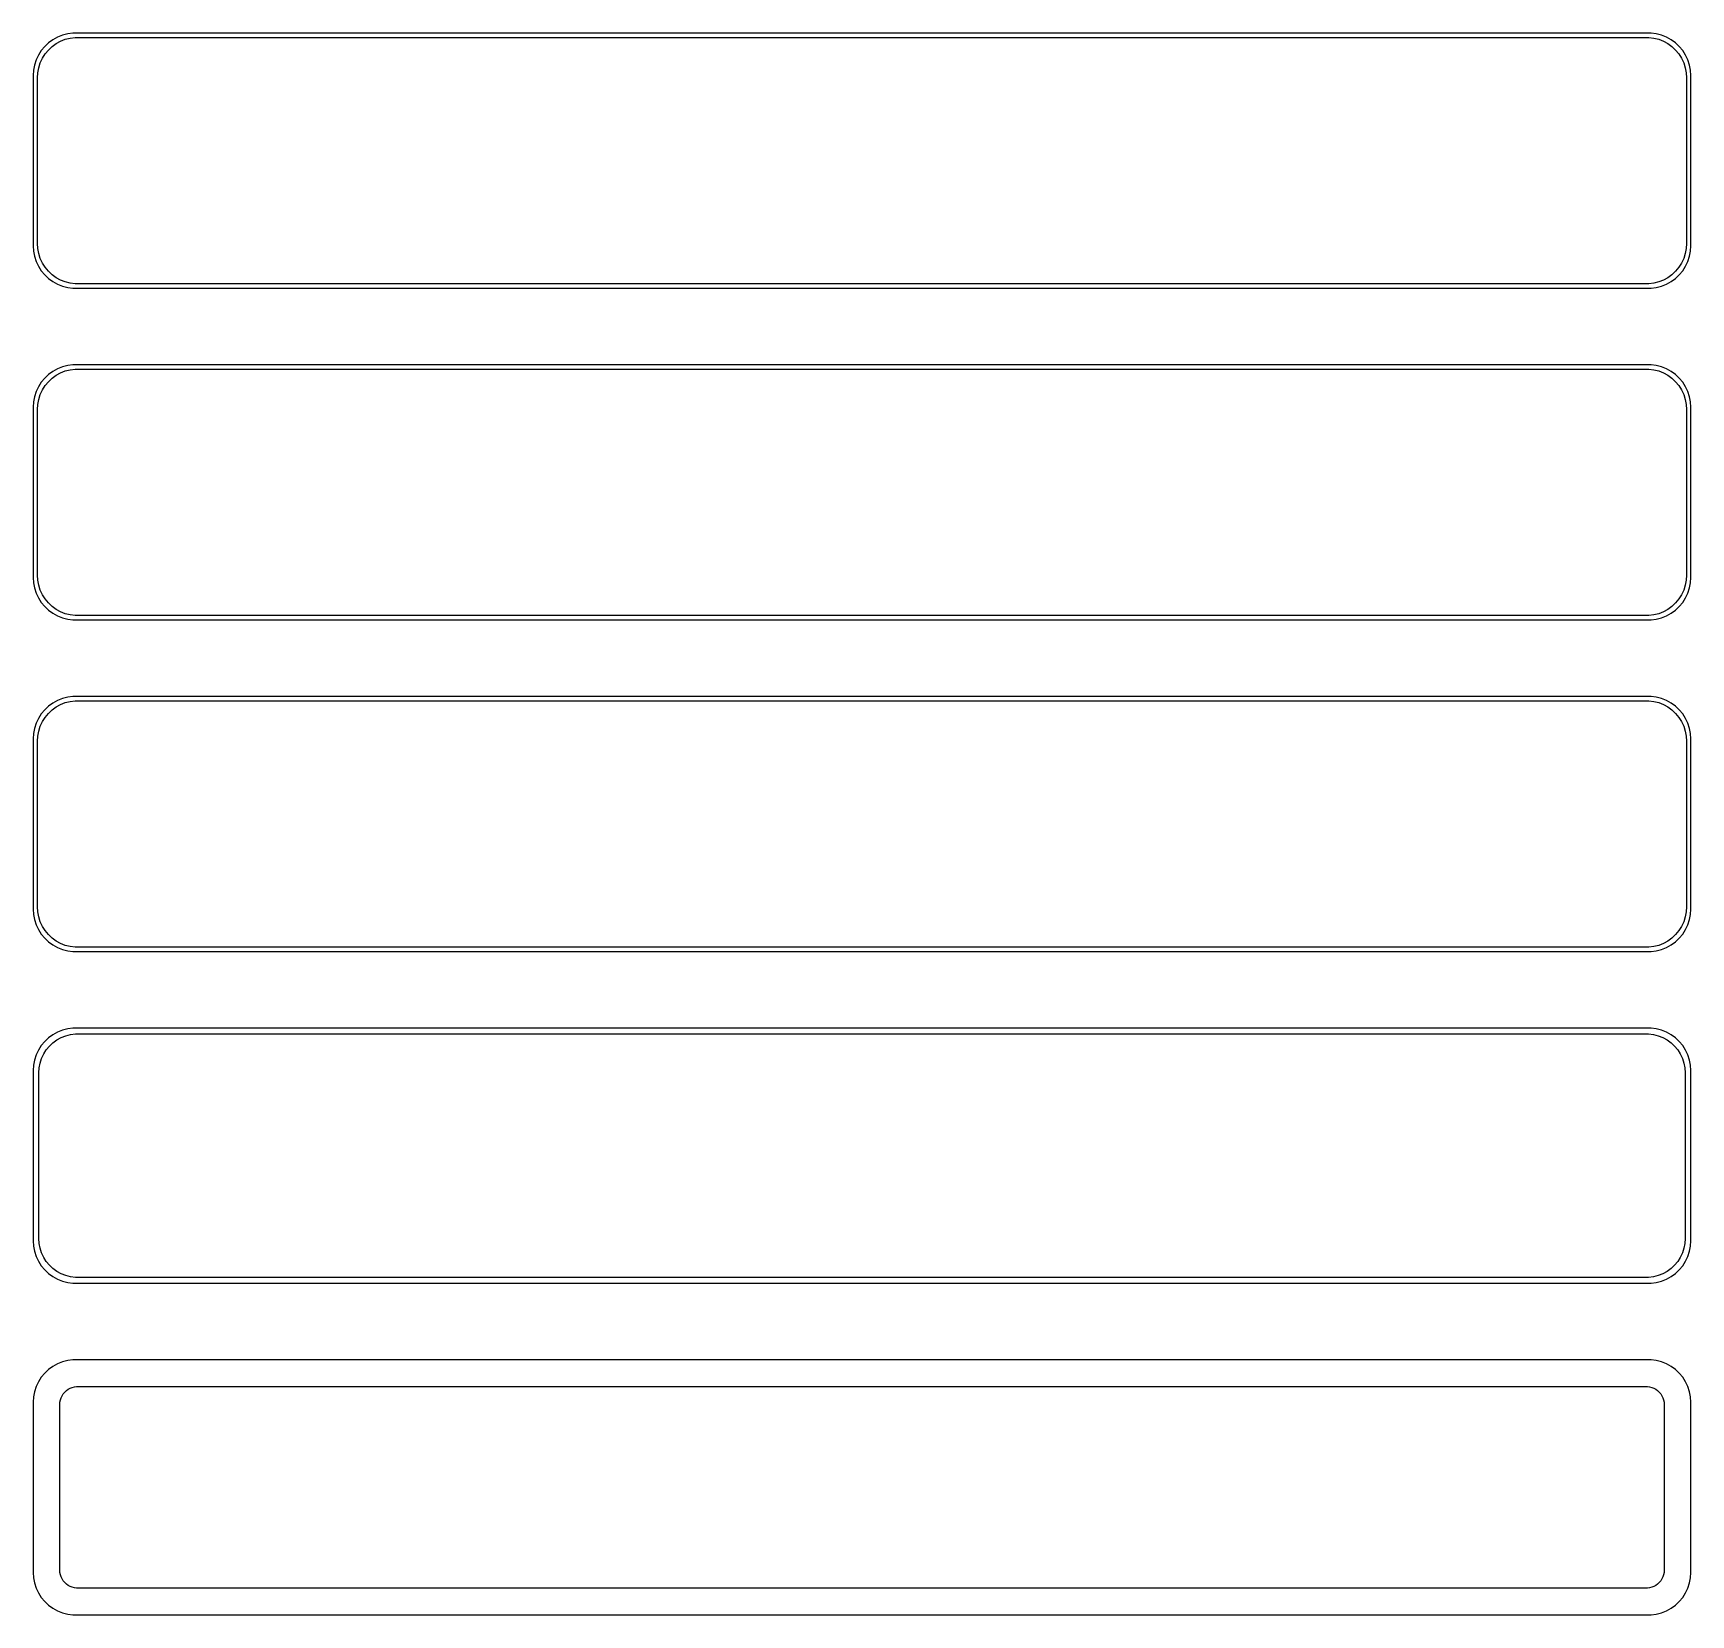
# Model space of a CAD drawing. Header units: metres. Extents: x -98 to 98, y 180 to 366.
import ezdxf

# ---------------------------------------------------------------- set-up
doc = ezdxf.new("R2010")
doc.units = ezdxf.units.M

msp = doc.modelspace()

# ---------------------------------------------------------------- linework, layer by layer
for p, q in [((-95.6871, 364.853), (-96.1448, 364.423)), ((-95.1791, 365.222), (-95.6871, 364.853)), ((-95.2778, 364.41), (-94.7952, 364.761)), ((-94.6289, 365.524), (-95.1791, 365.222)), ((-94.7952, 364.761), (-94.2724, 365.048)), ((-94.0451, 365.755), (-94.6289, 365.524)), ((-94.2724, 365.048), (-93.7178, 365.268)), ((-93.4369, 365.911), (-94.0451, 365.755)), ((-93.7178, 365.268), (-93.1401, 365.416)), ((-92.8139, 365.99), (-93.4369, 365.911)), ((-93.1401, 365.416), (-92.5482, 365.491)), ((92.8139, 365.99), (-92.8139, 365.99)), ((-92.5482, 365.491), (92.5482, 365.491)), ((92.5482, 365.491), (93.1401, 365.416)), ((93.4369, 365.911), (92.8139, 365.99)), ((93.1401, 365.416), (93.7178, 365.268)), ((94.0451, 365.755), (93.4369, 365.911)), ((93.7178, 365.268), (94.2724, 365.048)), ((94.6289, 365.524), (94.0451, 365.755)), ((94.2724, 365.048), (94.7952, 364.761)), ((95.1791, 365.222), (94.6289, 365.524)), ((94.7952, 364.761), (95.2778, 364.41)), ((95.6871, 364.853), (95.1791, 365.222)), ((96.1448, 364.423), (95.6871, 364.853)), ((-97.1489, 362.841), (-97.3429, 362.243)), ((-96.8815, 363.409), (-97.1489, 362.841)), ((-96.5451, 363.939), (-96.8815, 363.409)), ((-96.6664, 362.499), (-96.4125, 363.038)), ((-96.1448, 364.423), (-96.5451, 363.939)), ((-96.4125, 363.038), (-96.0928, 363.542)), ((-96.0928, 363.542), (-95.7126, 364.002)), ((-95.7126, 364.002), (-95.2778, 364.41)), ((95.2778, 364.41), (95.7126, 364.002)), ((95.7126, 364.002), (96.0928, 363.542)), ((96.0928, 363.542), (96.4125, 363.038)), ((96.5451, 363.939), (96.1448, 364.423)), ((96.4125, 363.038), (96.6664, 362.499)), ((96.8815, 363.409), (96.5451, 363.939)), ((97.1489, 362.841), (96.8815, 363.409)), ((97.3429, 362.243), (97.1489, 362.841)), ((-97.4606, 361.627), (-97.5, 361)), ((-97.5, 361), (-97.5, 341)), ((-97.3429, 362.243), (-97.4606, 361.627)), ((-97, 360.75), (-96.9625, 361.345)), ((-97, 341.25), (-97, 360.75)), ((-96.9625, 361.345), (-96.8508, 361.931)), ((-96.8508, 361.931), (-96.6664, 362.499)), ((96.6664, 362.499), (96.8508, 361.931)), ((96.8508, 361.931), (96.9625, 361.345)), ((96.9625, 361.345), (97, 360.75)), ((97, 360.75), (97, 341.25)), ((97.4606, 361.627), (97.3429, 362.243)), ((97.5, 361), (97.4606, 361.627)), ((97.5, 341), (97.5, 361)), ((-96.9625, 340.655), (-97, 341.25)), ((97, 341.25), (96.9625, 340.655)), ((-97.5, 341), (-97.4606, 340.373)), ((-97.4606, 340.373), (-97.3429, 339.757)), ((-97.3429, 339.757), (-97.1489, 339.159)), ((-96.8508, 340.069), (-96.9625, 340.655)), ((-96.6664, 339.501), (-96.8508, 340.069)), ((-96.4125, 338.962), (-96.6664, 339.501)), ((96.6664, 339.501), (96.4125, 338.962)), ((96.8508, 340.069), (96.6664, 339.501)), ((96.9625, 340.655), (96.8508, 340.069)), ((97.1489, 339.159), (97.3429, 339.757)), ((97.3429, 339.757), (97.4606, 340.373)), ((97.4606, 340.373), (97.5, 341)), ((-97.1489, 339.159), (-96.8815, 338.591)), ((-96.8815, 338.591), (-96.5451, 338.061)), ((-96.5451, 338.061), (-96.1448, 337.577)), ((-96.0928, 338.458), (-96.4125, 338.962)), ((-96.1448, 337.577), (-95.6871, 337.147)), ((-95.7126, 337.998), (-96.0928, 338.458)), ((-95.2778, 337.59), (-95.7126, 337.998)), ((-94.7952, 337.239), (-95.2778, 337.59)), ((95.2778, 337.59), (94.7952, 337.239)), ((95.7126, 337.998), (95.2778, 337.59)), ((95.6871, 337.147), (96.1448, 337.577)), ((96.0928, 338.458), (95.7126, 337.998)), ((96.4125, 338.962), (96.0928, 338.458)), ((96.1448, 337.577), (96.5451, 338.061)), ((96.5451, 338.061), (96.8815, 338.591)), ((96.8815, 338.591), (97.1489, 339.159)), ((-95.6871, 337.147), (-95.1791, 336.778)), ((-95.1791, 336.778), (-94.6289, 336.476)), ((-94.2724, 336.952), (-94.7952, 337.239)), ((-94.6289, 336.476), (-94.0451, 336.245)), ((-93.7178, 336.732), (-94.2724, 336.952)), ((-94.0451, 336.245), (-93.4369, 336.089)), ((-93.1401, 336.584), (-93.7178, 336.732)), ((-93.4369, 336.089), (-92.8139, 336.01)), ((-92.5482, 336.509), (-93.1401, 336.584)), ((-92.8139, 336.01), (92.8139, 336.01)), ((92.5482, 336.509), (-92.5482, 336.509)), ((93.1401, 336.584), (92.5482, 336.509)), ((92.8139, 336.01), (93.4369, 336.089)), ((93.7178, 336.732), (93.1401, 336.584)), ((93.4369, 336.089), (94.0451, 336.245)), ((94.2724, 336.952), (93.7178, 336.732)), ((94.0451, 336.245), (94.6289, 336.476)), ((94.7952, 337.239), (94.2724, 336.952)), ((94.6289, 336.476), (95.1791, 336.778)), ((95.1791, 336.778), (95.6871, 337.147)), ((-95.6871, 325.853), (-96.1448, 325.423)), ((-95.1791, 326.222), (-95.6871, 325.853)), ((-95.2778, 325.41), (-94.7952, 325.761)), ((-94.6289, 326.524), (-95.1791, 326.222)), ((-94.7952, 325.761), (-94.2724, 326.048)), ((-94.0451, 326.755), (-94.6289, 326.524)), ((-94.2724, 326.048), (-93.7178, 326.268)), ((-93.4369, 326.911), (-94.0451, 326.755)), ((-93.7178, 326.268), (-93.1401, 326.416)), ((-92.8139, 326.99), (-93.4369, 326.911)), ((-93.1401, 326.416), (-92.5482, 326.491)), ((92.8139, 326.99), (-92.8139, 326.99)), ((-92.5482, 326.491), (92.5482, 326.491)), ((92.5482, 326.491), (93.1401, 326.416)), ((93.4369, 326.911), (92.8139, 326.99)), ((93.1401, 326.416), (93.7178, 326.268)), ((94.0451, 326.755), (93.4369, 326.911)), ((93.7178, 326.268), (94.2724, 326.048)), ((94.6289, 326.524), (94.0451, 326.755)), ((94.2724, 326.048), (94.7952, 325.761)), ((95.1791, 326.222), (94.6289, 326.524)), ((94.7952, 325.761), (95.2778, 325.41)), ((95.6871, 325.853), (95.1791, 326.222)), ((96.1448, 325.423), (95.6871, 325.853)), ((-97.1489, 323.841), (-97.3429, 323.243)), ((-96.8815, 324.409), (-97.1489, 323.841)), ((-96.5451, 324.939), (-96.8815, 324.409)), ((-96.6664, 323.499), (-96.4125, 324.038)), ((-96.1448, 325.423), (-96.5451, 324.939)), ((-96.4125, 324.038), (-96.0928, 324.542)), ((-96.0928, 324.542), (-95.7126, 325.002)), ((-95.7126, 325.002), (-95.2778, 325.41)), ((95.2778, 325.41), (95.7126, 325.002)), ((95.7126, 325.002), (96.0928, 324.542)), ((96.0928, 324.542), (96.4125, 324.038)), ((96.5451, 324.939), (96.1448, 325.423)), ((96.4125, 324.038), (96.6664, 323.499)), ((96.8815, 324.409), (96.5451, 324.939)), ((97.1489, 323.841), (96.8815, 324.409)), ((97.3429, 323.243), (97.1489, 323.841)), ((-97.4606, 322.627), (-97.5, 322)), ((-97.5, 322), (-97.5, 302)), ((-97.3429, 323.243), (-97.4606, 322.627)), ((-97, 321.75), (-96.9625, 322.345)), ((-97, 302.25), (-97, 321.75)), ((-96.9625, 322.345), (-96.8508, 322.931)), ((-96.8508, 322.931), (-96.6664, 323.499)), ((96.6664, 323.499), (96.8508, 322.931)), ((96.8508, 322.931), (96.9625, 322.345)), ((96.9625, 322.345), (97, 321.75)), ((97, 321.75), (97, 302.25)), ((97.4606, 322.627), (97.3429, 323.243)), ((97.5, 322), (97.4606, 322.627)), ((97.5, 302), (97.5, 322)), ((-96.9625, 301.655), (-97, 302.25)), ((97, 302.25), (96.9625, 301.655)), ((-97.5, 302), (-97.4606, 301.373)), ((-97.4606, 301.373), (-97.3429, 300.757)), ((-97.3429, 300.757), (-97.1489, 300.159)), ((-96.8508, 301.069), (-96.9625, 301.655)), ((-96.6664, 300.501), (-96.8508, 301.069)), ((-96.4125, 299.962), (-96.6664, 300.501)), ((96.6664, 300.501), (96.4125, 299.962)), ((96.8508, 301.069), (96.6664, 300.501)), ((96.9625, 301.655), (96.8508, 301.069)), ((97.1489, 300.159), (97.3429, 300.757)), ((97.3429, 300.757), (97.4606, 301.373)), ((97.4606, 301.373), (97.5, 302)), ((-97.1489, 300.159), (-96.8815, 299.591)), ((-96.8815, 299.591), (-96.5451, 299.061)), ((-96.5451, 299.061), (-96.1448, 298.577)), ((-96.0928, 299.458), (-96.4125, 299.962)), ((-96.1448, 298.577), (-95.6871, 298.147)), ((-95.7126, 298.998), (-96.0928, 299.458)), ((-95.2778, 298.59), (-95.7126, 298.998)), ((-94.7952, 298.239), (-95.2778, 298.59)), ((95.2778, 298.59), (94.7952, 298.239)), ((95.7126, 298.998), (95.2778, 298.59)), ((95.6871, 298.147), (96.1448, 298.577)), ((96.0928, 299.458), (95.7126, 298.998)), ((96.4125, 299.962), (96.0928, 299.458)), ((96.1448, 298.577), (96.5451, 299.061)), ((96.5451, 299.061), (96.8815, 299.591)), ((96.8815, 299.591), (97.1489, 300.159)), ((-95.6871, 298.147), (-95.1791, 297.778)), ((-95.1791, 297.778), (-94.6289, 297.476)), ((-94.2724, 297.952), (-94.7952, 298.239)), ((-94.6289, 297.476), (-94.0451, 297.245)), ((-93.7178, 297.732), (-94.2724, 297.952)), ((-94.0451, 297.245), (-93.4369, 297.089)), ((-93.1401, 297.584), (-93.7178, 297.732)), ((-93.4369, 297.089), (-92.8139, 297.01)), ((-92.5482, 297.509), (-93.1401, 297.584)), ((-92.8139, 297.01), (92.8139, 297.01)), ((92.5482, 297.509), (-92.5482, 297.509)), ((93.1401, 297.584), (92.5482, 297.509)), ((92.8139, 297.01), (93.4369, 297.089)), ((93.7178, 297.732), (93.1401, 297.584)), ((93.4369, 297.089), (94.0451, 297.245)), ((94.2724, 297.952), (93.7178, 297.732)), ((94.0451, 297.245), (94.6289, 297.476)), ((94.7952, 298.239), (94.2724, 297.952)), ((94.6289, 297.476), (95.1791, 297.778)), ((95.1791, 297.778), (95.6871, 298.147)), ((-95.6871, 286.853), (-96.1448, 286.423)), ((-95.1791, 287.222), (-95.6871, 286.853)), ((-95.2778, 286.41), (-94.7952, 286.761)), ((-94.6289, 287.524), (-95.1791, 287.222)), ((-94.7952, 286.761), (-94.2724, 287.048)), ((-94.0451, 287.755), (-94.6289, 287.524)), ((-94.2724, 287.048), (-93.7178, 287.268)), ((-93.4369, 287.911), (-94.0451, 287.755)), ((-93.7178, 287.268), (-93.1401, 287.416)), ((-92.8139, 287.99), (-93.4369, 287.911)), ((-93.1401, 287.416), (-92.5482, 287.491)), ((92.8139, 287.99), (-92.8139, 287.99)), ((-92.5482, 287.491), (92.5482, 287.491)), ((92.5482, 287.491), (93.1401, 287.416)), ((93.4369, 287.911), (92.8139, 287.99)), ((93.1401, 287.416), (93.7178, 287.268)), ((94.0451, 287.755), (93.4369, 287.911)), ((93.7178, 287.268), (94.2724, 287.048)), ((94.6289, 287.524), (94.0451, 287.755)), ((94.2724, 287.048), (94.7952, 286.761)), ((95.1791, 287.222), (94.6289, 287.524)), ((94.7952, 286.761), (95.2778, 286.41)), ((95.6871, 286.853), (95.1791, 287.222)), ((96.1448, 286.423), (95.6871, 286.853)), ((-97.1489, 284.841), (-97.3429, 284.243)), ((-96.8815, 285.409), (-97.1489, 284.841)), ((-96.5451, 285.939), (-96.8815, 285.409)), ((-96.6664, 284.499), (-96.4125, 285.038)), ((-96.1448, 286.423), (-96.5451, 285.939)), ((-96.4125, 285.038), (-96.0928, 285.542)), ((-96.0928, 285.542), (-95.7126, 286.002)), ((-95.7126, 286.002), (-95.2778, 286.41)), ((95.2778, 286.41), (95.7126, 286.002)), ((95.7126, 286.002), (96.0928, 285.542)), ((96.0928, 285.542), (96.4125, 285.038)), ((96.5451, 285.939), (96.1448, 286.423)), ((96.4125, 285.038), (96.6664, 284.499)), ((96.8815, 285.409), (96.5451, 285.939)), ((97.1489, 284.841), (96.8815, 285.409)), ((97.3429, 284.243), (97.1489, 284.841)), ((-97.4606, 283.627), (-97.5, 283)), ((-97.5, 283), (-97.5, 263)), ((-97.3429, 284.243), (-97.4606, 283.627)), ((-97, 282.75), (-96.9625, 283.345)), ((-97, 263.25), (-97, 282.75)), ((-96.9625, 283.345), (-96.8508, 283.931)), ((-96.8508, 283.931), (-96.6664, 284.499)), ((96.6664, 284.499), (96.8508, 283.931)), ((96.8508, 283.931), (96.9625, 283.345)), ((96.9625, 283.345), (97, 282.75)), ((97, 282.75), (97, 263.25)), ((97.4606, 283.627), (97.3429, 284.243)), ((97.5, 283), (97.4606, 283.627)), ((97.5, 263), (97.5, 283)), ((-96.9625, 262.655), (-97, 263.25)), ((97, 263.25), (96.9625, 262.655)), ((-97.5, 263), (-97.4606, 262.373)), ((-97.4606, 262.373), (-97.3429, 261.757)), ((-97.3429, 261.757), (-97.1489, 261.159)), ((-96.8508, 262.069), (-96.9625, 262.655)), ((-96.6664, 261.501), (-96.8508, 262.069)), ((-96.4125, 260.962), (-96.6664, 261.501)), ((96.6664, 261.501), (96.4125, 260.962)), ((96.8508, 262.069), (96.6664, 261.501)), ((96.9625, 262.655), (96.8508, 262.069)), ((97.1489, 261.159), (97.3429, 261.757)), ((97.3429, 261.757), (97.4606, 262.373)), ((97.4606, 262.373), (97.5, 263)), ((-97.1489, 261.159), (-96.8815, 260.591)), ((-96.8815, 260.591), (-96.5451, 260.061)), ((-96.5451, 260.061), (-96.1448, 259.577)), ((-96.0928, 260.458), (-96.4125, 260.962)), ((-96.1448, 259.577), (-95.6871, 259.147)), ((-95.7126, 259.998), (-96.0928, 260.458)), ((-95.2778, 259.59), (-95.7126, 259.998)), ((-94.7952, 259.239), (-95.2778, 259.59)), ((95.2778, 259.59), (94.7952, 259.239)), ((95.7126, 259.998), (95.2778, 259.59)), ((95.6871, 259.147), (96.1448, 259.577)), ((96.0928, 260.458), (95.7126, 259.998)), ((96.4125, 260.962), (96.0928, 260.458)), ((96.1448, 259.577), (96.5451, 260.061)), ((96.5451, 260.061), (96.8815, 260.591)), ((96.8815, 260.591), (97.1489, 261.159)), ((-95.6871, 259.147), (-95.1791, 258.778)), ((-95.1791, 258.778), (-94.6289, 258.476)), ((-94.2724, 258.952), (-94.7952, 259.239)), ((-94.6289, 258.476), (-94.0451, 258.245)), ((-93.7178, 258.732), (-94.2724, 258.952)), ((-94.0451, 258.245), (-93.4369, 258.089)), ((-93.1401, 258.584), (-93.7178, 258.732)), ((-93.4369, 258.089), (-92.8139, 258.01)), ((-92.5482, 258.509), (-93.1401, 258.584)), ((-92.8139, 258.01), (92.8139, 258.01)), ((92.5482, 258.509), (-92.5482, 258.509)), ((93.1401, 258.584), (92.5482, 258.509)), ((92.8139, 258.01), (93.4369, 258.089)), ((93.7178, 258.732), (93.1401, 258.584)), ((93.4369, 258.089), (94.0451, 258.245)), ((94.2724, 258.952), (93.7178, 258.732)), ((94.0451, 258.245), (94.6289, 258.476)), ((94.7952, 259.239), (94.2724, 258.952)), ((94.6289, 258.476), (95.1791, 258.778)), ((95.1791, 258.778), (95.6871, 259.147)), ((-95.6871, 247.853), (-96.1448, 247.423)), ((-95.1791, 248.222), (-95.6871, 247.853)), ((-94.6289, 248.524), (-95.1791, 248.222)), ((-94.7032, 247.616), (-94.1994, 247.893)), ((-94.0451, 248.755), (-94.6289, 248.524)), ((-94.1994, 247.893), (-93.6648, 248.104)), ((-93.4369, 248.911), (-94.0451, 248.755)), ((-93.6648, 248.104), (-93.1079, 248.247)), ((-92.8139, 248.99), (-93.4369, 248.911)), ((-93.1079, 248.247), (-92.5375, 248.319)), ((92.8139, 248.99), (-92.8139, 248.99)), ((-92.5375, 248.319), (92.5375, 248.319)), ((92.5375, 248.319), (93.1079, 248.247)), ((93.4369, 248.911), (92.8139, 248.99)), ((93.1079, 248.247), (93.6648, 248.104)), ((94.0451, 248.755), (93.4369, 248.911)), ((93.6648, 248.104), (94.1994, 247.893)), ((94.6289, 248.524), (94.0451, 248.755)), ((94.1994, 247.893), (94.7032, 247.616)), ((95.1791, 248.222), (94.6289, 248.524)), ((95.6871, 247.853), (95.1791, 248.222)), ((96.1448, 247.423), (95.6871, 247.853)), ((-97.1489, 245.841), (-97.3429, 245.243)), ((-96.8815, 246.409), (-97.1489, 245.841)), ((-96.5451, 246.939), (-96.8815, 246.409)), ((-96.1448, 247.423), (-96.5451, 246.939)), ((-96.5069, 245.435), (-96.2621, 245.956)), ((-96.2621, 245.956), (-95.954, 246.441)), ((-95.954, 246.441), (-95.5875, 246.884)), ((-95.5875, 246.884), (-95.1684, 247.278)), ((-95.1684, 247.278), (-94.7032, 247.616)), ((94.7032, 247.616), (95.1684, 247.278)), ((95.1684, 247.278), (95.5875, 246.884)), ((95.5875, 246.884), (95.954, 246.441)), ((95.954, 246.441), (96.2621, 245.956)), ((96.5451, 246.939), (96.1448, 247.423)), ((96.2621, 245.956), (96.5069, 245.435)), ((96.8815, 246.409), (96.5451, 246.939)), ((97.1489, 245.841), (96.8815, 246.409)), ((97.3429, 245.243), (97.1489, 245.841)), ((-97.4606, 244.627), (-97.5, 244)), ((-97.5, 244), (-97.5, 224)), ((-97.3429, 245.243), (-97.4606, 244.627)), ((-96.8284, 243.75), (-96.7923, 244.324)), ((-96.8284, 224.25), (-96.8284, 243.75)), ((-96.7923, 244.324), (-96.6846, 244.889)), ((-96.6846, 244.889), (-96.5069, 245.435)), ((96.5069, 245.435), (96.6846, 244.889)), ((96.6846, 244.889), (96.7923, 244.324)), ((96.7923, 244.324), (96.8284, 243.75)), ((96.8284, 243.75), (96.8284, 224.25)), ((97.4606, 244.627), (97.3429, 245.243)), ((97.5, 244), (97.4606, 244.627)), ((97.5, 224), (97.5, 244)), ((-96.7923, 223.676), (-96.8284, 224.25)), ((96.8284, 224.25), (96.7923, 223.676)), ((-97.5, 224), (-97.4606, 223.373)), ((-97.4606, 223.373), (-97.3429, 222.757)), ((-97.3429, 222.757), (-97.1489, 222.159)), ((-96.6846, 223.111), (-96.7923, 223.676)), ((-96.5069, 222.565), (-96.6846, 223.111)), ((-96.2621, 222.044), (-96.5069, 222.565)), ((96.5069, 222.565), (96.2621, 222.044)), ((96.6846, 223.111), (96.5069, 222.565)), ((96.7923, 223.676), (96.6846, 223.111)), ((97.1489, 222.159), (97.3429, 222.757)), ((97.3429, 222.757), (97.4606, 223.373)), ((97.4606, 223.373), (97.5, 224)), ((-97.1489, 222.159), (-96.8815, 221.591)), ((-96.8815, 221.591), (-96.5451, 221.061)), ((-96.5451, 221.061), (-96.1448, 220.577)), ((-95.954, 221.559), (-96.2621, 222.044)), ((-96.1448, 220.577), (-95.6871, 220.147)), ((-95.5875, 221.116), (-95.954, 221.559)), ((-95.1684, 220.722), (-95.5875, 221.116)), ((-94.7032, 220.384), (-95.1684, 220.722)), ((-94.1994, 220.107), (-94.7032, 220.384)), ((94.7032, 220.384), (94.1994, 220.107)), ((95.1684, 220.722), (94.7032, 220.384)), ((95.5875, 221.116), (95.1684, 220.722)), ((95.954, 221.559), (95.5875, 221.116)), ((95.6871, 220.147), (96.1448, 220.577)), ((96.2621, 222.044), (95.954, 221.559)), ((96.1448, 220.577), (96.5451, 221.061)), ((96.5451, 221.061), (96.8815, 221.591)), ((96.8815, 221.591), (97.1489, 222.159)), ((-95.6871, 220.147), (-95.1791, 219.778)), ((-95.1791, 219.778), (-94.6289, 219.476)), ((-94.6289, 219.476), (-94.0451, 219.245)), ((-93.6648, 219.896), (-94.1994, 220.107)), ((-94.0451, 219.245), (-93.4369, 219.089)), ((-93.1079, 219.753), (-93.6648, 219.896)), ((-93.4369, 219.089), (-92.8139, 219.01)), ((-92.5375, 219.681), (-93.1079, 219.753)), ((-92.8139, 219.01), (92.8139, 219.01)), ((92.5375, 219.681), (-92.5375, 219.681)), ((93.1079, 219.753), (92.5375, 219.681)), ((92.8139, 219.01), (93.4369, 219.089)), ((93.6648, 219.896), (93.1079, 219.753)), ((93.4369, 219.089), (94.0451, 219.245)), ((94.1994, 220.107), (93.6648, 219.896)), ((94.0451, 219.245), (94.6289, 219.476)), ((94.6289, 219.476), (95.1791, 219.778)), ((95.1791, 219.778), (95.6871, 220.147)), ((-95.6871, 208.853), (-96.1448, 208.423)), ((-95.1791, 209.222), (-95.6871, 208.853)), ((-94.6289, 209.524), (-95.1791, 209.222)), ((-94.0451, 209.755), (-94.6289, 209.524)), ((-93.4369, 209.911), (-94.0451, 209.755)), ((-92.8139, 209.99), (-93.4369, 209.911)), ((92.8139, 209.99), (-92.8139, 209.99)), ((93.4369, 209.911), (92.8139, 209.99)), ((94.0451, 209.755), (93.4369, 209.911)), ((94.6289, 209.524), (94.0451, 209.755)), ((95.1791, 209.222), (94.6289, 209.524)), ((95.6871, 208.853), (95.1791, 209.222)), ((96.1448, 208.423), (95.6871, 208.853)), ((-97.1489, 206.841), (-97.3429, 206.243)), ((-96.8815, 207.409), (-97.1489, 206.841)), ((-96.5451, 207.939), (-96.8815, 207.409)), ((-96.1448, 208.423), (-96.5451, 207.939)), ((-93.1482, 206.659), (-92.9019, 206.756)), ((-92.9019, 206.756), (-92.6453, 206.822)), ((-92.6453, 206.822), (-92.3825, 206.855)), ((-92.3825, 206.855), (92.3825, 206.855)), ((92.3825, 206.855), (92.6453, 206.822)), ((92.6453, 206.822), (92.9019, 206.756)), ((92.9019, 206.756), (93.1482, 206.659)), ((96.5451, 207.939), (96.1448, 208.423)), ((96.8815, 207.409), (96.5451, 207.939)), ((97.1489, 206.841), (96.8815, 207.409)), ((97.3429, 206.243), (97.1489, 206.841)), ((-97.4606, 205.627), (-97.5, 205)), ((-97.5, 205), (-97.5, 185)), ((-97.3429, 206.243), (-97.4606, 205.627)), ((-94.3596, 204.75), (-94.343, 205.014)), ((-94.3596, 185.25), (-94.3596, 204.75)), ((-94.343, 205.014), (-94.2934, 205.275)), ((-94.2934, 205.275), (-94.2115, 205.527)), ((-94.2115, 205.527), (-94.0987, 205.766)), ((-94.0987, 205.766), (-93.9567, 205.99)), ((-93.9567, 205.99), (-93.7879, 206.194)), ((-93.7879, 206.194), (-93.5947, 206.375)), ((-93.5947, 206.375), (-93.3804, 206.531)), ((-93.3804, 206.531), (-93.1482, 206.659)), ((93.1482, 206.659), (93.3804, 206.531)), ((93.3804, 206.531), (93.5947, 206.375)), ((93.5947, 206.375), (93.7879, 206.194)), ((93.7879, 206.194), (93.9567, 205.99)), ((93.9567, 205.99), (94.0987, 205.766)), ((94.0987, 205.766), (94.2115, 205.527)), ((94.2115, 205.527), (94.2934, 205.275)), ((94.2934, 205.275), (94.343, 205.014)), ((94.343, 205.014), (94.3596, 204.75)), ((94.3596, 204.75), (94.3596, 185.25)), ((97.4606, 205.627), (97.3429, 206.243)), ((97.5, 205), (97.4606, 205.627)), ((97.5, 185), (97.5, 205)), ((-94.343, 184.986), (-94.3596, 185.25)), ((94.3596, 185.25), (94.343, 184.986)), ((-97.5, 185), (-97.4606, 184.373)), ((-97.4606, 184.373), (-97.3429, 183.757)), ((-97.3429, 183.757), (-97.1489, 183.159)), ((-94.2934, 184.725), (-94.343, 184.986)), ((-94.2115, 184.473), (-94.2934, 184.725)), ((-94.0987, 184.234), (-94.2115, 184.473)), ((-93.9567, 184.01), (-94.0987, 184.234)), ((-93.7879, 183.806), (-93.9567, 184.01)), ((-93.5947, 183.625), (-93.7879, 183.806)), ((-93.3804, 183.469), (-93.5947, 183.625)), ((-93.1482, 183.341), (-93.3804, 183.469)), ((-92.9019, 183.244), (-93.1482, 183.341)), ((93.1482, 183.341), (92.9019, 183.244)), ((93.3804, 183.469), (93.1482, 183.341)), ((93.5947, 183.625), (93.3804, 183.469)), ((93.7879, 183.806), (93.5947, 183.625)), ((93.9567, 184.01), (93.7879, 183.806)), ((94.0987, 184.234), (93.9567, 184.01)), ((94.2115, 184.473), (94.0987, 184.234)), ((94.2934, 184.725), (94.2115, 184.473)), ((94.343, 184.986), (94.2934, 184.725)), ((97.1489, 183.159), (97.3429, 183.757)), ((97.3429, 183.757), (97.4606, 184.373)), ((97.4606, 184.373), (97.5, 185)), ((-97.1489, 183.159), (-96.8815, 182.591)), ((-96.8815, 182.591), (-96.5451, 182.061)), ((-96.5451, 182.061), (-96.1448, 181.577)), ((-96.1448, 181.577), (-95.6871, 181.147)), ((-92.6453, 183.178), (-92.9019, 183.244)), ((-92.3825, 183.145), (-92.6453, 183.178)), ((92.3825, 183.145), (-92.3825, 183.145)), ((92.6453, 183.178), (92.3825, 183.145)), ((92.9019, 183.244), (92.6453, 183.178)), ((95.6871, 181.147), (96.1448, 181.577)), ((96.1448, 181.577), (96.5451, 182.061)), ((96.5451, 182.061), (96.8815, 182.591)), ((96.8815, 182.591), (97.1489, 183.159)), ((-95.6871, 181.147), (-95.1791, 180.778)), ((-95.1791, 180.778), (-94.6289, 180.476)), ((-94.6289, 180.476), (-94.0451, 180.245)), ((-94.0451, 180.245), (-93.4369, 180.089)), ((-93.4369, 180.089), (-92.8139, 180.01)), ((-92.8139, 180.01), (92.8139, 180.01)), ((92.8139, 180.01), (93.4369, 180.089)), ((93.4369, 180.089), (94.0451, 180.245)), ((94.0451, 180.245), (94.6289, 180.476)), ((94.6289, 180.476), (95.1791, 180.778)), ((95.1791, 180.778), (95.6871, 181.147))]:
    msp.add_line(p, q)

doc.saveas('drawing.dxf')
